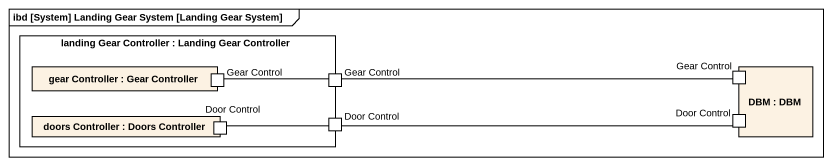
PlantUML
@startuml
mainframe ibd [System] Landing Gear System [Landing Gear System]
rectangle "landing Gear Controller : Landing Gear Controller" as landing_Gear_Controller {
  rectangle "gear Controller : Gear Controller" as gear_Controller {
    port "Gear Control" as Gear_Control
  }
  port "Gear Control" as Gear_Control_2
  rectangle "doors Controller : Doors Controller" as doors_Controller {
    port "Door Control" as Door_Control
  }
  port "Door Control" as Door_Control_2
}
rectangle "DBM : DBM" as DBM {
  port "Gear Control" as Gear_Control_3
  port "Door Control" as Door_Control_3
}
Gear_Control_2 -left- Gear_Control
Gear_Control_3 -left- Gear_Control_2
Door_Control_2 -left- Door_Control
Door_Control_3 -left- Door_Control_2
@enduml
